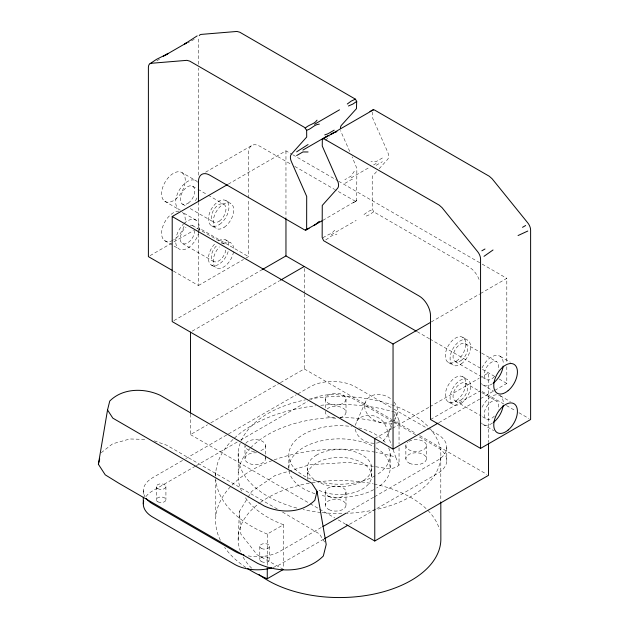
<?xml version="1.0" encoding="UTF-8"?>
<svg xmlns="http://www.w3.org/2000/svg" width="629" height="629" viewBox="0 0 629 629"><rect width="100%" height="100%" fill="white"/><g stroke="black" fill="none" stroke-linecap="round" stroke-linejoin="round"><path stroke-width="0.47" stroke-dasharray="3.15 2.36" d="M173.415 271.068L198.442 285.511L198.45 233.626M198.45 232.667L198.45 202.86M198.45 175.137L198.45 68.074M198.45 64.244L198.45 38.44A8.043 4.647 60 0 1 198.638 36.867M245.994 258.063L248.494 256.616L248.502 198.968M248.502 198.001L248.502 152.847A16.087 9.286 60 0 1 259.879 146.274L290.614 164.02M307.329 475.791L307.337 468.519M288.837 468.574L288.868 456.096M440.795 457.024L440.803 501.635M238.155 539.651L239.413 511.432L247.527 498.168M383.085 441.196L386.984 436.487L391.655 422.932M355.149 425.385L365.614 401.546M393.974 416.744L395.633 412.325L381.764 408.756A123.874 71.517 0 0 0 320.633 405.304M391.718 426.313L386.984 436.487M394.21 420.943L396.71 415.565M248.038 497.335L251.584 491.532L275.188 475.422L289.23 471.074M325.806 140.731L327.921 137.499L329.486 136.603M354.269 171.222L351.1 176.065L344.841 179.682M322.819 220.378L356.698 200.517L356.855 168.391L352.106 156.841M376.535 171.67L372.612 176.002L372.219 177.26L372.219 208.506L373.65 211.776L469.195 267.121A16.087 9.286 60 0 1 479.573 280.88M379.145 168.784L387.637 159.389A8.043 4.647 60 0 0 387.637 151.959L372.612 118L372.219 112.135M356.659 421.139C361.777 414.071 372.046 413.662 379.004 418.136C388.856 423.915 387.087 436.227 391.655 445.261M395.633 412.325L399.045 420.416C395.161 424.158 389.123 424.52 384.091 423.435A101.355 58.513 0 0 0 340.147 417.467M399.045 447.762L399.045 465.075C395.161 468.817 389.123 469.187 384.091 468.094L348.906 462.386L309.814 464.697L290.166 470.783M334.675 230.183C331.601 234.538 325.924 234.845 322.323 238.462M373.65 211.776L369.561 214.638L365.111 216.549M101.245 452.691L112.56 443.838L129.818 438.971L145 439.404M354.96 201.823L356.698 200.517L354.67 201.988M363.971 214.583L367.855 211.682L372.376 209.567M353.254 202.813L356.187 201.115M156.825 60.848L160.961 58.269M194.235 39.36L187.678 42.937M205.604 172.173L251.749 145.527M228.233 184.163L285.959 150.834L291.903 154.262M150.064 255.649L193.441 230.607M196.775 228.681L198.442 227.722L248.494 256.616M382.377 158.005L376.126 161.614L370.953 161.59M351.1 177.928L370.284 166.85M373.618 164.924L376.126 163.477M344.841 183.393L351.1 179.784L354.269 178.66M376.126 165.333L382.377 161.724M198.442 285.511L243.494 259.502M173.895 320.617L262.191 269.644M331.168 234.829L356.195 220.386M325.767 239.924L331.742 235.82L336.947 234.122M192.175 331.168L279.622 280.683M190.485 414.118L190.485 434.608L207.46 424.803M210.857 422.845L279.622 383.147M280.471 382.652L304.239 368.932L391.71 419.433M182.559 460.444L152.721 477.67A32.173 18.579 0 0 0 145.047 496.847M185.783 458.588L227.714 434.38M228.516 433.916L296.243 394.808M297.863 393.88L309.955 386.898A32.173 18.579 0 0 1 355.456 386.898L393.07 408.606M431.25 321.962L479.644 294.026M480.493 293.531L506.809 278.34L506.809 362.799M195.462 466.136L152.721 490.809A32.173 18.579 0 0 0 145.81 496.745M196.264 465.672L237.385 441.928M240.608 440.064L307.534 401.428M374.766 438.547L391.749 428.742M392.598 428.255L429.104 407.175M429.953 406.688L479.188 378.265M480.037 377.77L488.529 372.871L488.529 442.148M430.519 419.504L480.572 390.601M438.893 422.633L479.644 399.108M480.493 398.621L506.809 383.423L506.809 366.731M267.262 565.156L267.262 534.084L283.451 524.735L283.451 568.427M321.254 527.487L280.133 551.232A32.173 18.579 0 0 1 246.584 555.596M347.059 512.596L373.665 497.232M374.475 496.768L437.359 460.452A32.173 18.579 0 0 0 437.359 434.183L427.335 428.396M323.676 539.226L280.133 564.362A32.173 18.579 0 0 1 272.64 567.586M349.472 524.334L375.277 509.435M376.889 508.507L437.359 473.59A32.173 18.579 0 0 0 437.359 447.321L418.143 436.219M379.381 442.415C369.844 445.662 356.792 439.301 355.228 428.962M399.045 465.075L395.633 456.992L381.764 453.415A123.874 71.517 0 0 0 376.04 452.306M154.27 440.827L166.787 445.246L278.419 509.694M355.416 201.256L335.477 189.927M283.451 524.735L281.823 524.099A101.355 58.513 0 0 1 245.051 497.201M283.451 569.402L257.143 554.754L240.868 534.1L239.413 511.432M292.752 154.758L337.773 180.743M338.622 181.238L481.327 263.63M482.176 264.117L506.809 278.34M294.765 166.418L334.644 189.447M182.151 172.731A16.731 9.663 -60 0 1 175.978 198.858A16.731 9.663 -60 0 1 162.14 189.392A16.731 9.663 -60 0 1 182.151 172.731L196.256 180.877M500.22 356.368L510.41 362.249M225.787 200.517L230.568 203.277M462.637 337.262L467.418 340.022M192.592 186.184L196.484 188.433M198.041 189.329L206.611 194.282M208.175 195.179L223.759 204.173M465.381 343.678L480.965 352.672M481.743 353.121L496.548 361.675M417.192 331.687L429.513 338.795M429.929 339.039L494.913 376.559M499.167 379.012L506.809 383.423M182.465 204.103L186.357 206.351M190.257 208.608L213.632 222.1M455.254 361.604L480.973 376.449M482.529 377.345L486.429 379.594M211.596 225.756L216.376 228.516M448.446 362.501L453.226 365.26M164.696 201.256L178.801 209.402M482.765 384.893L493.734 391.23M196.256 220.292L182.151 212.146A16.731 9.663 -60 0 1 184.997 222.556M500.22 395.775L510.402 401.664M225.787 239.932L230.568 242.684M462.637 376.669L467.41 379.429M482.239 391.568L503.931 404.085M506.431 405.532L515.607 410.831M518.949 412.758L528.958 418.537M192.584 225.591L223.759 243.588M465.381 383.085L480.965 392.079M481.743 392.535L496.548 401.082M182.465 243.517L213.632 261.507M455.254 401.011L480.965 415.855M482.529 416.752L486.421 419.008M211.596 265.163L216.376 267.923M448.446 401.907L453.218 404.667M164.696 240.671L171.748 244.744M174.099 246.096L178.801 248.809M482.757 424.3L493.734 430.637M393.903 409.094L425.66 427.429M392.559 419.92L416.343 433.648M419.74 435.614L486.83 474.345M393.07 421.744L355.456 400.028A32.173 18.579 0 0 0 310.742 399.588M393.903 422.224L417.302 435.74M190.485 434.608L309.374 503.255M310.223 503.743L318.722 508.649M319.571 509.136L334.856 517.958M338.253 519.924L345.046 523.847M282.523 512.069L319.343 533.864L324.619 542.009M349.732 151.479L341.429 132.711A8.043 4.647 60 0 1 340.698 130.565M393.188 449.774L395.633 456.992M390.145 453.847L390.177 467.63M371.676 467.693L371.676 476.177M446.787 447.502L446.787 460.64M426.446 445.521L426.446 458.659M405.854 445.646L405.854 458.777M399.045 420.416L399.045 444.113M346.013 399.077L346.013 412.215M346.013 491.964L346.013 505.095M325.421 399.203L325.421 407.647M325.421 492.082L325.421 505.221M304.239 268.426L304.239 292.815M304.239 293.798L304.239 368.932M285.959 150.834L285.959 217.618M269.44 546.365L269.44 559.503M265.572 445.521L265.572 454.901M265.572 455.844L265.572 458.659M259.793 546.428L259.793 559.566M244.98 458.777L244.98 445.646A10.3 5.944 0 0 0 254.682 451.52M238.21 452.919L238.21 473.936M215.778 472.505L215.778 478.331M215.778 479.306L215.778 517.164M165.922 486.602L165.922 499.74M156.267 486.657L156.267 499.796M143.302 490.62L143.302 495.314M265.336 457.456A10.3 5.944 0 0 1 256.31 464.634A10.3 5.944 0 0 1 244.98 458.643A10.3 5.944 0 0 1 256.561 452.817M327.174 408.952A10.3 5.944 0 0 1 343.615 408.465A10.3 5.944 0 0 1 339.849 417.719M335.823 418.222A10.3 5.944 0 0 1 325.61 411.13M245.774 443.288A10.3 5.944 0 0 1 262.49 441.346A10.3 5.944 0 0 1 259.407 451.024M408.874 441.377A10.3 5.944 0 0 1 425.904 443.681A10.3 5.944 0 0 1 414.778 451.473A10.3 5.944 0 0 1 407.616 442.258M482.066 407.222A16.731 9.663 -60 0 1 495.581 394.863A16.731 9.663 -60 0 1 503.302 403.999M492.421 423.12A16.731 9.663 -60 0 1 481.405 423.002M494.402 416.06A10.292 5.944 -60 0 1 484.283 415.392A10.292 5.944 -60 0 1 492.413 401.168A10.292 5.944 -60 0 1 498.199 409.416M482.066 367.816A16.731 9.663 -60 0 1 495.581 355.448A16.731 9.663 -60 0 1 503.302 364.592M492.428 383.714A16.731 9.663 -60 0 1 481.405 383.596M494.402 376.653A10.292 5.944 -60 0 1 484.283 375.985A10.292 5.944 -60 0 1 492.413 361.761A10.292 5.944 -60 0 1 498.199 370.009M223.374 243.541A14.475 8.358 -60 0 1 233.705 249.288M233.516 251.789A14.475 8.358 -60 0 1 217.076 268.229A14.475 8.358 -60 0 1 219.34 246.875M184.038 226.298A16.731 9.663 -60 0 1 173.549 239.995M172.747 240.435A16.731 9.663 -60 0 1 162.321 228.091A16.731 9.663 -60 0 1 180.57 211.391M184.038 223.515A16.731 9.663 -60 0 1 195.721 219.969A16.731 9.663 -60 0 1 198.961 231.448M198.803 232.187A16.731 9.663 -60 0 1 179.344 249.139A16.731 9.663 -60 0 1 183.464 224.066M190.343 225.174A10.292 5.944 -60 0 1 194.196 227.336M194.801 230.3A10.292 5.944 -60 0 1 188.063 242.621A10.292 5.944 -60 0 1 180.319 239.901A10.292 5.944 -60 0 1 186.011 227.211M180.381 210.157A16.731 9.663 -60 0 1 179.587 189.596A16.731 9.663 -60 0 1 197.616 182.182M196.956 197.954A16.731 9.663 -60 0 1 194.644 201.948M221.51 243.171A10.292 5.944 -60 0 1 225.363 245.334M225.827 250.075A10.292 5.944 -60 0 1 218.247 261.2A10.292 5.944 -60 0 1 211.438 257.363A10.292 5.944 -60 0 1 217.178 245.2M218.601 240.781A14.475 8.358 -60 0 1 228.932 246.529M228.146 251.624A14.475 8.358 -60 0 1 211.533 265.131A14.475 8.358 -60 0 1 214.56 244.115M429.418 427.964A101.355 58.513 0 0 1 376.252 509.506M375.34 509.702A101.355 58.513 0 0 1 346.681 513.335M341.791 513.468A101.355 58.513 0 0 1 321.733 512.58M320.798 512.478A101.355 58.513 0 0 1 303.115 509.584M296.817 508.043A101.355 58.513 0 0 1 240.168 443.359M241.237 440.646A101.355 58.513 0 0 1 305.513 399.84M309.248 399.124A101.355 58.513 0 0 1 391.199 404.636M392.071 404.934A101.355 58.513 0 0 1 428.774 427.256M388.667 447.879A50.674 29.256 0 0 1 376.692 474.848M375.081 475.807A50.674 29.256 0 0 1 290.645 462.732A50.674 29.256 0 0 1 351.619 426.556M358.742 427.901A50.674 29.256 0 0 1 385.207 442.329M241.591 491.1A101.355 58.513 0 0 1 250.043 448.485M250.664 447.824A101.355 58.513 0 0 1 335.265 417.522M307.927 479.557A32.173 18.579 0 0 1 343.764 457.574A32.173 18.579 0 0 1 368.35 484.22A32.173 18.579 0 0 1 316.757 489.118M376.126 447.879A50.674 29.256 0 0 1 376.692 487.986M373.689 489.7A50.674 29.256 0 0 1 320.672 495.267M314.925 493.694A50.674 29.256 0 0 1 305.073 489.574L303.673 488.796A50.674 29.256 0 0 1 289.096 471.09M288.829 467.74A50.674 29.256 0 0 1 319.508 441.22A50.674 29.256 0 0 1 373.933 446.637M391.828 420.848A17.054 13.453 24.9 0 1 369.207 416.351A17.054 13.453 24.9 0 1 369.16 397.198A17.054 13.453 24.9 0 1 391.773 399.604M394.155 402.073A17.054 13.453 24.9 0 1 394.76 418.544M267.262 534.084A123.874 71.517 0 0 1 215.802 479.809M215.629 476.153A123.874 71.517 0 0 1 233.115 439.349M234.428 438.106A123.874 71.517 0 0 1 315.734 405.791M245.868 567.468A123.874 71.517 0 0 1 224.616 547.387M220.386 540.287A123.874 71.517 0 0 1 273.261 460.216M274.15 459.893A123.874 71.517 0 0 1 375.073 452.141M251.694 568.254A101.355 58.513 0 0 1 242.865 556.673M240.467 551.468A101.355 58.513 0 0 1 259.761 502.925M260.516 502.367A101.355 58.513 0 0 1 311.127 482.86M312.102 482.702A101.355 58.513 0 0 1 373.115 483.835M374.035 484.023A101.355 58.513 0 0 1 427.319 509.82M428.003 510.52A101.355 58.513 0 0 1 439.443 529.296M316.757 454.971L315.892 455.482A32.173 18.579 0 0 0 316.757 481.24L317.645 481.735A32.173 18.579 0 0 0 362.257 481.24L363.114 480.729A32.173 18.579 0 0 0 362.257 454.971L361.368 454.476A32.173 18.579 0 0 0 316.757 454.971M157.926 501.863A4.828 2.783 0 0 0 165.828 500.299A4.828 2.783 0 0 0 159.53 497.13A4.828 2.783 0 0 0 157.926 501.863M261.444 561.634A4.828 2.783 0 0 0 269.354 560.069A4.828 2.783 0 0 0 263.048 556.901A4.828 2.783 0 0 0 261.444 561.634M328.951 509.639A10.3 5.944 0 0 0 345.816 506.306A10.3 5.944 0 0 0 332.379 499.536A10.3 5.944 0 0 0 328.951 509.639M409.385 463.196A10.3 5.944 0 0 0 426.258 459.862A10.3 5.944 0 0 0 412.813 453.092A10.3 5.944 0 0 0 409.385 463.196M157.926 488.733A4.828 2.783 0 0 0 165.828 487.168A4.828 2.783 0 0 0 159.53 483.992A4.828 2.783 0 0 0 157.926 488.733M328.951 403.621A10.3 5.944 0 0 0 345.816 400.288A10.3 5.944 0 0 0 332.379 393.518A10.3 5.944 0 0 0 328.951 403.621M261.444 548.496A4.828 2.783 0 0 0 269.354 546.931A4.828 2.783 0 0 0 263.048 543.763A4.828 2.783 0 0 0 261.444 548.496M328.951 496.501A10.3 5.944 0 0 0 345.816 493.167A10.3 5.944 0 0 0 332.379 486.398A10.3 5.944 0 0 0 328.951 496.501M456.457 361.132A14.475 8.358 -60 0 0 463.919 338.245A14.475 8.358 -60 0 0 446.252 350.267A14.475 8.358 -60 0 0 456.457 361.132M456.45 400.539A14.475 8.358 -60 0 0 463.911 377.652A14.475 8.358 -60 0 0 446.252 389.673A14.475 8.358 -60 0 0 456.45 400.539M460.947 360.653A10.292 5.944 -60 0 0 466.286 344.385A10.292 5.944 -60 0 0 453.729 352.885A10.292 5.944 -60 0 0 460.947 360.653M460.939 400.06A10.292 5.944 -60 0 0 466.286 383.792A10.292 5.944 -60 0 0 453.721 392.292A10.292 5.944 -60 0 0 460.939 400.06M461.23 403.299A14.475 8.358 -60 0 0 468.691 380.411A14.475 8.358 -60 0 0 451.032 392.433A14.475 8.358 -60 0 0 461.23 403.299M461.23 363.884A14.475 8.358 -60 0 0 468.691 341.004A14.475 8.358 -60 0 0 451.032 353.026A14.475 8.358 -60 0 0 461.23 363.884M224.388 227.148A14.475 8.358 -60 0 0 231.849 204.26A14.475 8.358 -60 0 0 214.182 216.282A14.475 8.358 -60 0 0 224.388 227.148M188.15 203.159A10.292 5.944 -60 0 0 193.496 186.884A10.292 5.944 -60 0 0 180.932 195.391A10.292 5.944 -60 0 0 188.15 203.159M219.317 221.149A10.292 5.944 -60 0 0 224.663 204.881A10.292 5.944 -60 0 0 212.099 213.38A10.292 5.944 -60 0 0 219.317 221.149M219.607 224.388A14.475 8.358 -60 0 0 227.069 201.5A14.475 8.358 -60 0 0 209.41 213.522A14.475 8.358 -60 0 0 219.607 224.388"/><path stroke-width="0.94" d="M198.45 201.925L198.45 181.742A16.087 9.286 60 0 1 209.827 175.177L304.53 229.852L306.134 230.01L309.075 228.311M98.376 464.249L107.535 409.966L109.745 401.058C122.812 387.904 144.238 387.896 160.269 395.319L311.756 483.19L317.04 491.359L326.199 544.455L323.33 556.012C306.378 573.074 278.584 573.082 257.788 563.458L118.779 483.206L105.232 474.84L98.376 464.249L99.697 458.911M325.767 137.036L322.323 139.323L322.26 146.014L337.584 180.861A8.043 4.647 60 0 1 337.584 188.291L322.26 205.439L322.158 237.408L323.597 240.679L419.142 296.023A16.087 9.286 60 0 1 430.511 315.727L430.519 419.504L480.572 448.398L530.624 419.504L530.617 230.214A8.043 4.647 60 0 0 527.755 222.855L492.114 178.762L489.291 176.269L374.491 109.989L372.879 109.831L369.938 111.53M306.645 229.412L306.7 196.452L291.376 161.614A8.043 4.647 60 0 1 291.376 154.176L306.7 137.028L306.645 130.274L304.53 127.396L189.722 61.115L186.899 60.345L151.267 63.285A8.043 4.647 60 0 0 148.397 67.334L148.389 256.616L172.582 270.58M317.04 491.359L314.83 500.267C301.755 513.421 280.337 513.429 264.306 506.015L112.819 418.136L107.535 409.966M317.04 120.17C314.272 124.416 308.713 124.503 305.364 128.064M313.91 225.52L315.16 224.364M199.22 35.586A8.043 4.647 60 0 1 201.319 34.391L236.952 31.45L239.775 32.213L355.416 99.162L356.698 101.379L352.869 104.076L348.419 105.994M315.05 224.868L319.32 221.314M493.026 249.988L484 256.325M150.095 63.631L156.495 59.354L167.951 53.654L165.6 55.006M322.323 139.323L373.65 109.69M347.279 104.021L351.163 101.127L355.416 99.162M308.061 144.544L296.636 151.848M197.168 35.877L184.635 44.022L186.703 42.811L163.351 56.295M314.476 124.275L339.503 109.823M438.043 423.128L393.046 449.098L172.204 321.592L172.204 216.51L227.383 184.651M334.18 130.172L327.921 133.788L324.745 134.913M302.895 150.095L327.921 135.644M296.636 155.567L302.895 151.951L308.061 151.974M321.985 220.858L305.364 230.151M262.191 269.644L285.959 255.917L416.343 331.192M280.471 280.196L304.239 266.476M481.853 250.806L484.983 248.998M522.518 227.328L525.647 225.52M527.794 231.04L518.052 235.537M172.204 216.51L393.046 344.016L430.401 322.449M322.866 526.559L346.249 513.06M324.478 538.762L347.861 525.262M247.37 568.451A123.874 71.517 0 0 0 267.262 578.743L283.451 569.402M345.895 524.334L374.766 541.003L488.529 475.327L488.529 443.131M306.645 130.274C311.402 129.157 314.248 124.377 319.32 124.11M331.742 133.584L336.947 131.665M330.602 134.236L333.048 133.482M323.597 138.592L439.239 205.172L442.061 207.664L477.702 251.757A8.043 4.647 60 0 1 480.564 259.109L480.572 448.398M356.698 101.379L356.454 108.668L341.429 125.281A8.043 4.647 60 0 0 340.431 128.418M440.811 502.602L440.85 538.424A101.355 58.513 0 0 1 372.502 594.366A101.355 58.513 0 0 1 258.991 574.584M393.046 344.016L393.046 449.098M374.766 438.547L374.766 541.003M285.959 218.601L285.959 255.917M267.262 568.066L267.262 578.743M190.485 332.151L190.485 413.143M143.302 497.193L143.302 503.758M143.687 501.069A32.173 18.579 0 0 0 152.721 517.077L234.633 564.362A32.173 18.579 0 0 0 271.822 567.83M243.973 554.982A32.173 18.579 0 0 1 234.633 551.232L152.721 503.939A32.173 18.579 0 0 1 146.093 498.38M503.169 405.446A16.731 9.663 -60 0 1 493.222 422.554M503.176 366.039A16.731 9.663 -60 0 1 493.222 383.147M508.146 430.047A16.731 9.663 -60 0 0 514.325 403.92A16.731 9.663 -60 0 0 494.315 420.581A16.731 9.663 -60 0 0 508.146 430.047M508.153 390.64A16.731 9.663 -60 0 0 514.325 364.513A16.731 9.663 -60 0 0 494.315 381.174A16.731 9.663 -60 0 0 508.153 390.64"/></g></svg>
